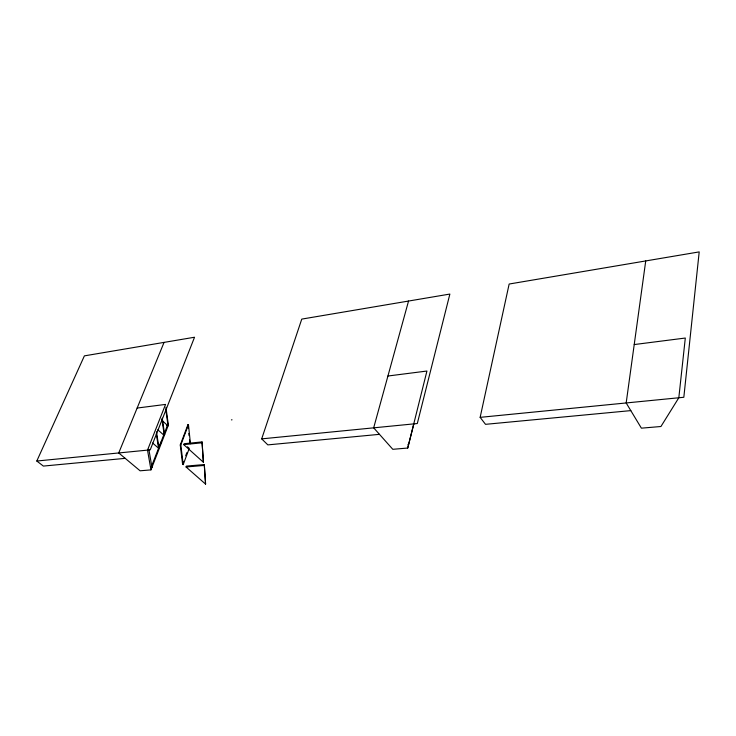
<?xml version="1.0" encoding="UTF-8"?>
<svg xmlns="http://www.w3.org/2000/svg" width="736" height="736" viewBox="0 0 736 736"><rect width="100%" height="100%" fill="white"/><g stroke="black" fill="none" stroke-linecap="round" stroke-linejoin="round"><path stroke-width="1.1" d="M645.73 260.94L626.18 402.96L641.396 428.168L660.937 426.503L678.822 397.771L685.308 338.036L634.22 344.558M480.148 417.349L509.146 284.032L699.2 251.896L683.827 397.274L480.148 417.349L485.512 424.332L630.807 410.614M408.544 301.042L373.676 427.837L392.803 449.31L407.726 448.04L426.935 371.036L387.927 376.013M407.726 448.04L413.89 423.715M261.685 438.868L301.769 319.102L449.871 294.06L417.303 423.54L261.685 438.868L267.84 444.884L379.472 434.341M205.583 484.104L204.286 464.563L186.383 466.1L186.052 466.974L205.583 484.104L204.286 464.563M203.412 462.272L202.041 441.922L184.083 443.725L183.742 444.627L203.412 462.272L202.041 441.922M189.023 448.997L183.2 464.618L182.583 464.085L183.365 461.996M185.693 455.75L186.861 452.622M183.2 464.618L180.826 444.921L188.453 424.718L187.901 424.773L180.265 444.976L182.583 464.085M163.705 435.022L151.331 466.808L151.956 467.332L151.211 467.397M164.036 434.185L167.458 425.39M159.887 445.114L161.12 441.931M164.064 342.387L118.735 452.953L140.098 470.801L150.963 469.881L168.378 425.104L165.95 407.284M36.8 461.03L84.392 355.865L194.534 337.235L150.227 449.852L36.8 461.03L43.36 466.081L125.194 458.353M137.144 408.048L165.554 404.414L147.513 450.119L150.963 469.881M167.642 425.187L168.378 425.104M231.426 419.879L232.024 419.814M180.265 444.976L180.826 444.921M183.742 444.627L201.71 442.833M186.052 466.974L203.964 465.456M152.591 443.017L158.562 448.224L156.29 433.706M157.808 429.769L164.312 435.556L161.92 419.014M187.496 446.798L189.207 448.334M162.444 420.872L168.056 425.932L165.766 409.234M166.722 425.472L167.32 426.015M407.928 444.461L408.471 445.096M148.838 449.254L151.956 467.332M156.455 431.728L158.893 447.378M162.251 418.168L164.634 434.718M187.901 424.773L188.241 428.03M188.821 433.449L189.051 435.611M189.511 439.953L189.741 442.115M188.453 424.718L190.458 443.716"/></g></svg>
